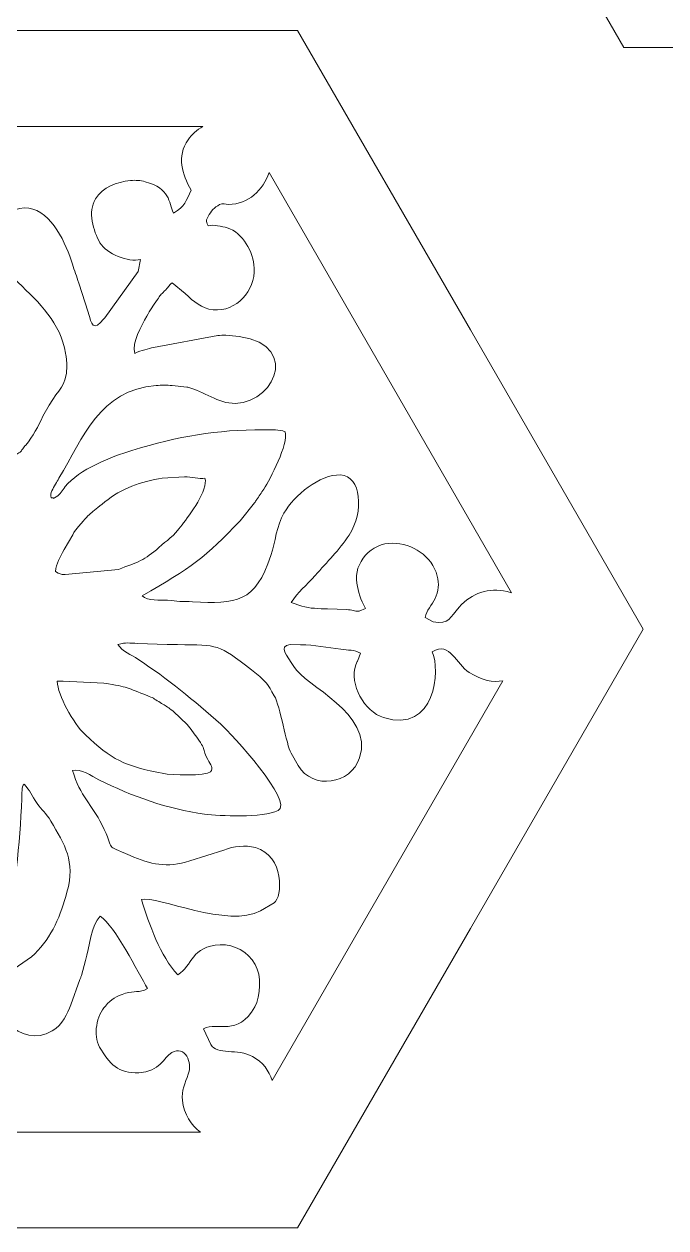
# Model space of a CAD drawing. Header units: centimetres. Extents: x -93 to 55, y -22 to 19.
# Drawn here: x -65.87 to -58.72, y -22.29 to -8.88 of the extents above; entities that cross this region are included whole.
import ezdxf

# ---------------------------------------------------------------- set-up
doc = ezdxf.new("R2010")
doc.units = ezdxf.units.CM
doc.header["$MEASUREMENT"] = 0
doc.layers.add('layer 1', color=7, linetype='Continuous')

msp = doc.modelspace()

# ---------------------------------------------------------------- linework, layer by layer
at = {"layer": 'layer 1', "color": 250, "lineweight": 9}
for points, knots in [([(-59.18796, 4.19118), (-59.18796, 4.19118), (-55.33896, 4.19118), (-55.33896, 4.19118), (-55.33896, 4.19118), (-55.33896, 4.19118), (-51.48996, 4.19119), (-51.48996, 4.19119), (-51.48996, 4.19119), (-51.48996, 4.19119), (-49.56546, 0.85786), (-49.56546, 0.85786), (-49.56546, 0.85786), (-49.56546, 0.85786), (-47.64096, -2.47547), (-47.64096, -2.47547), (-47.64096, -2.47547), (-47.64096, -2.47547), (-49.56547, -5.80881), (-49.56547, -5.80881), (-49.56547, -5.80881), (-49.56547, -5.80881), (-51.48996, -9.14213), (-51.48996, -9.14213), (-51.48996, -9.14213), (-51.48996, -9.14213), (-55.33896, -9.14213), (-55.33896, -9.14213), (-55.33896, -9.14213), (-55.33896, -9.14213), (-59.18796, -9.14214), (-59.18796, -9.14214), (-59.18796, -9.14214), (-59.18796, -9.14214), (-61.11247, -5.80881), (-61.11247, -5.80881), (-61.11247, -5.80881), (-61.11247, -5.80881), (-63.03696, -2.47547), (-63.03696, -2.47547), (-63.03696, -2.47547), (-63.03696, -2.47547), (-61.11246, 0.85786), (-61.11246, 0.85786), (-61.11246, 0.85786), (-61.11246, 0.85786), (-59.18796, 4.19118), (-59.18796, 4.19118)], [0, 0, 0, 0, 0.07692308, 0.07692308, 0.07692308, 0.07692308, 0.15384615, 0.15384615, 0.15384615, 0.15384615, 0.23076923, 0.23076923, 0.23076923, 0.23076923, 0.30769231, 0.30769231, 0.30769231, 0.30769231, 0.38461538, 0.38461538, 0.38461538, 0.38461538, 0.46153846, 0.46153846, 0.46153846, 0.46153846, 0.53846154, 0.53846154, 0.53846154, 0.53846154, 0.61538462, 0.61538462, 0.61538462, 0.61538462, 0.69230769, 0.69230769, 0.69230769, 0.69230769, 0.76923077, 0.76923077, 0.76923077, 0.76923077, 0.84615385, 0.84615385, 0.84615385, 0.84615385, 1, 1, 1, 1]), ([(-70.51962, -8.9531), (-70.51962, -8.9531), (-66.67062, -8.9531), (-66.67062, -8.9531), (-66.67062, -8.9531), (-66.67062, -8.9531), (-62.82162, -8.95309), (-62.82162, -8.95309), (-62.82162, -8.95309), (-62.82162, -8.95309), (-60.89711, -12.28642), (-60.89711, -12.28642), (-60.89711, -12.28642), (-60.89711, -12.28642), (-58.97262, -15.61975), (-58.97262, -15.61975), (-58.97262, -15.61975), (-58.97262, -15.61975), (-60.89712, -18.95309), (-60.89712, -18.95309), (-60.89712, -18.95309), (-60.89712, -18.95309), (-62.82162, -22.28641), (-62.82162, -22.28641), (-62.82162, -22.28641), (-62.82162, -22.28641), (-66.67062, -22.28641), (-66.67062, -22.28641), (-66.67062, -22.28641), (-66.67062, -22.28641), (-70.51962, -22.28642), (-70.51962, -22.28642), (-70.51962, -22.28642), (-70.51962, -22.28642), (-72.44412, -18.95309), (-72.44412, -18.95309), (-72.44412, -18.95309), (-72.44412, -18.95309), (-74.36862, -15.61975), (-74.36862, -15.61975), (-74.36862, -15.61975), (-74.36862, -15.61975), (-72.44411, -12.28642), (-72.44411, -12.28642), (-72.44411, -12.28642), (-72.44411, -12.28642), (-70.51962, -8.9531), (-70.51962, -8.9531)], [0, 0, 0, 0, 0.07692308, 0.07692308, 0.07692308, 0.07692308, 0.15384615, 0.15384615, 0.15384615, 0.15384615, 0.23076923, 0.23076923, 0.23076923, 0.23076923, 0.30769231, 0.30769231, 0.30769231, 0.30769231, 0.38461538, 0.38461538, 0.38461538, 0.38461538, 0.46153846, 0.46153846, 0.46153846, 0.46153846, 0.53846154, 0.53846154, 0.53846154, 0.53846154, 0.61538462, 0.61538462, 0.61538462, 0.61538462, 0.69230769, 0.69230769, 0.69230769, 0.69230769, 0.76923077, 0.76923077, 0.76923077, 0.76923077, 0.84615385, 0.84615385, 0.84615385, 0.84615385, 1, 1, 1, 1]), ([(-63.87684, -10.01975), (-63.87684, -10.01975), (-69.42043, -10.01977), (-69.42043, -10.01977), (-69.42043, -10.01977), (-69.38335, -10.0507), (-69.35328, -10.08929), (-69.33438, -10.13627), (-69.33438, -10.13627), (-69.27088, -10.29409), (-69.27576, -10.38954), (-69.31328, -10.55126), (-69.31328, -10.55126), (-69.3141, -10.55477), (-69.3155, -10.55975), (-69.31626, -10.56329), (-69.31626, -10.56329), (-69.31626, -10.56329), (-69.32962, -10.64939), (-69.32962, -10.64939), (-69.32962, -10.64939), (-69.33395, -10.69549), (-69.3424, -10.76659), (-69.31102, -10.82098), (-69.31102, -10.82098), (-69.17575, -11.05529), (-69.07703, -10.74653), (-68.93608, -10.66514), (-68.93608, -10.66514), (-68.78442, -10.57758), (-68.48976, -10.59794), (-68.3972, -10.75827), (-68.3972, -10.75827), (-68.33946, -10.85831), (-68.28119, -10.95369), (-68.27702, -11.07239), (-68.27702, -11.07239), (-68.27702, -11.07239), (-68.2939, -11.19602), (-68.2939, -11.19602), (-68.2939, -11.19602), (-68.29478, -11.19951), (-68.29599, -11.20455), (-68.29692, -11.20803), (-68.29692, -11.20803), (-68.30179, -11.22645), (-68.29792, -11.2163), (-68.30735, -11.24367), (-68.30735, -11.24367), (-68.35562, -11.38369), (-68.49208, -11.48414), (-68.63832, -11.51463), (-68.63832, -11.51463), (-68.7698, -11.54205), (-68.82082, -11.49831), (-68.74812, -11.66378), (-68.74812, -11.66378), (-68.67687, -11.82609), (-68.40695, -12.25951), (-68.29466, -12.33631), (-68.29466, -12.33631), (-68.22188, -12.26365), (-68.17168, -11.87026), (-68.14758, -11.73501), (-68.14758, -11.73501), (-68.10099, -11.47335), (-68.04575, -11.07503), (-67.77138, -10.95615), (-67.77138, -10.95615), (-67.47602, -10.82821), (-67.20882, -11.10146), (-67.24724, -11.39959), (-67.24724, -11.39959), (-67.25364, -11.44919), (-67.25378, -11.44219), (-67.27012, -11.48315), (-67.27012, -11.48315), (-67.27012, -11.48315), (-67.33606, -11.59363), (-67.33606, -11.59363), (-67.33606, -11.59363), (-67.46376, -11.75505), (-67.61516, -11.76682), (-67.79078, -12.04843), (-67.79078, -12.04843), (-67.79078, -12.04843), (-67.92287, -12.35905), (-67.92287, -12.35905), (-67.92287, -12.35905), (-67.98844, -12.60697), (-68.00063, -12.84917), (-67.86595, -13.07907), (-67.86595, -13.07907), (-67.78219, -13.22205), (-67.47088, -13.80893), (-67.40191, -13.88258), (-67.40191, -13.88258), (-67.34539, -13.82618), (-67.3866, -13.78061), (-67.38854, -13.70679), (-67.38854, -13.70679), (-67.38967, -13.6619), (-67.38874, -13.66186), (-67.39034, -13.61657), (-67.39034, -13.61657), (-67.39034, -13.61657), (-67.35276, -12.85779), (-67.35276, -12.85779), (-67.35276, -12.85779), (-67.33854, -12.73646), (-67.3153, -12.64507), (-67.28947, -12.52877), (-67.28947, -12.52877), (-67.28947, -12.52877), (-67.22006, -12.25262), (-67.22006, -12.25262), (-67.22006, -12.25262), (-67.21891, -12.24921), (-67.21723, -12.2443), (-67.21608, -12.24086), (-67.21608, -12.24086), (-67.10655, -11.91865), (-67.01863, -11.72253), (-66.82947, -11.43465), (-66.82947, -11.43465), (-66.78992, -11.37443), (-66.78331, -11.35101), (-66.70992, -11.30009), (-66.70992, -11.30009), (-66.45512, -11.57223), (-66.22924, -12.06331), (-66.12006, -12.43203), (-66.12006, -12.43203), (-66.12006, -12.43203), (-66.07867, -12.5841), (-66.07867, -12.5841), (-66.07867, -12.5841), (-66.06366, -12.63367), (-66.06703, -12.64634), (-66.0582, -12.69209), (-66.0582, -12.69209), (-66.0487, -12.74141), (-66.04487, -12.75395), (-66.03712, -12.80025), (-66.03712, -12.80025), (-65.99911, -13.02667), (-65.97283, -13.23391), (-65.9764, -13.45723), (-65.9764, -13.45723), (-65.97711, -13.50174), (-65.97784, -13.51571), (-65.97571, -13.55995), (-65.97571, -13.55995), (-65.97548, -13.56487), (-65.97247, -13.60377), (-65.97043, -13.61261), (-65.97043, -13.61261), (-65.96203, -13.64882), (-65.96875, -13.63223), (-65.94812, -13.66985), (-65.94812, -13.66985), (-65.87826, -13.62741), (-65.9125, -13.64478), (-65.88343, -13.6103), (-65.88343, -13.6103), (-65.88343, -13.6103), (-65.85822, -13.57862), (-65.85822, -13.57862), (-65.85822, -13.57862), (-65.85543, -13.57522), (-65.8521, -13.57157), (-65.8493, -13.56817), (-65.8493, -13.56817), (-65.76911, -13.47146), (-65.71044, -13.36194), (-65.65767, -13.24791), (-65.65767, -13.24791), (-65.65767, -13.24791), (-65.58714, -13.12585), (-65.58714, -13.12585), (-65.58714, -13.12585), (-65.48619, -12.93658), (-65.39416, -12.92631), (-65.39124, -12.69141), (-65.39124, -12.69141), (-65.39116, -12.68471), (-65.39612, -12.61955), (-65.39696, -12.61298), (-65.39696, -12.61298), (-65.39696, -12.61298), (-65.4047, -12.55966), (-65.4047, -12.55966), (-65.4047, -12.55966), (-65.40531, -12.55543), (-65.40586, -12.55055), (-65.40651, -12.54634), (-65.40651, -12.54634), (-65.46051, -12.20938), (-65.69855, -11.98115), (-65.93575, -11.75855), (-65.93575, -11.75855), (-66.10991, -11.59517), (-66.27266, -11.34063), (-66.14567, -11.10529), (-66.14567, -11.10529), (-66.08107, -10.98557), (-65.94827, -10.91251), (-65.8164, -10.93045), (-65.8164, -10.93045), (-65.55994, -10.96538), (-65.39608, -11.33466), (-65.33047, -11.55438), (-65.33047, -11.55438), (-65.3092, -11.62551), (-65.2811, -11.68865), (-65.25971, -11.76555), (-65.25971, -11.76555), (-65.25971, -11.76555), (-65.15274, -12.08895), (-65.15274, -12.08895), (-65.15274, -12.08895), (-65.13396, -12.15245), (-65.1161, -12.31423), (-65.01628, -12.20526), (-65.01628, -12.20526), (-65.00026, -12.18774), (-64.99822, -12.18189), (-64.96974, -12.15102), (-64.96974, -12.15102), (-64.96974, -12.15102), (-64.59582, -11.6359), (-64.59582, -11.6359), (-64.59582, -11.6359), (-64.59582, -11.6359), (-64.57255, -11.50118), (-64.57255, -11.50118), (-64.57255, -11.50118), (-64.70568, -11.53699), (-64.95043, -11.44181), (-65.02283, -11.31645), (-65.02283, -11.31645), (-65.09798, -11.18627), (-65.16067, -10.96894), (-65.07358, -10.82871), (-65.07358, -10.82871), (-64.99038, -10.69483), (-64.83886, -10.63998), (-64.68334, -10.62347), (-64.68334, -10.62347), (-64.62511, -10.61727), (-64.57206, -10.62237), (-64.52018, -10.63627), (-64.52018, -10.63627), (-64.23856, -10.71173), (-64.26063, -10.86391), (-64.20356, -10.98494), (-64.20356, -10.98494), (-64.07224, -10.90914), (-64.06719, -10.85214), (-64.00712, -10.73005), (-64.00712, -10.73005), (-64.11127, -10.54965), (-64.16858, -10.3573), (-64.04155, -10.16979), (-64.04155, -10.16979), (-64.00084, -10.10969), (-63.94326, -10.05907), (-63.87684, -10.01975)], [0, 0, 0, 0, 0.01470588, 0.01470588, 0.01470588, 0.01470588, 0.02941176, 0.02941176, 0.02941176, 0.02941176, 0.04411765, 0.04411765, 0.04411765, 0.04411765, 0.05882353, 0.05882353, 0.05882353, 0.05882353, 0.07352941, 0.07352941, 0.07352941, 0.07352941, 0.08823529, 0.08823529, 0.08823529, 0.08823529, 0.10294118, 0.10294118, 0.10294118, 0.10294118, 0.11764706, 0.11764706, 0.11764706, 0.11764706, 0.13235294, 0.13235294, 0.13235294, 0.13235294, 0.14705882, 0.14705882, 0.14705882, 0.14705882, 0.16176471, 0.16176471, 0.16176471, 0.16176471, 0.17647059, 0.17647059, 0.17647059, 0.17647059, 0.19117647, 0.19117647, 0.19117647, 0.19117647, 0.20588235, 0.20588235, 0.20588235, 0.20588235, 0.22058824, 0.22058824, 0.22058824, 0.22058824, 0.23529412, 0.23529412, 0.23529412, 0.23529412, 0.25, 0.25, 0.25, 0.25, 0.26470588, 0.26470588, 0.26470588, 0.26470588, 0.27941176, 0.27941176, 0.27941176, 0.27941176, 0.29411765, 0.29411765, 0.29411765, 0.29411765, 0.30882353, 0.30882353, 0.30882353, 0.30882353, 0.32352941, 0.32352941, 0.32352941, 0.32352941, 0.33823529, 0.33823529, 0.33823529, 0.33823529, 0.35294118, 0.35294118, 0.35294118, 0.35294118, 0.36764706, 0.36764706, 0.36764706, 0.36764706, 0.38235294, 0.38235294, 0.38235294, 0.38235294, 0.39705882, 0.39705882, 0.39705882, 0.39705882, 0.41176471, 0.41176471, 0.41176471, 0.41176471, 0.42647059, 0.42647059, 0.42647059, 0.42647059, 0.44117647, 0.44117647, 0.44117647, 0.44117647, 0.45588235, 0.45588235, 0.45588235, 0.45588235, 0.47058824, 0.47058824, 0.47058824, 0.47058824, 0.48529412, 0.48529412, 0.48529412, 0.48529412, 0.5, 0.5, 0.5, 0.5, 0.51470588, 0.51470588, 0.51470588, 0.51470588, 0.52941176, 0.52941176, 0.52941176, 0.52941176, 0.54411765, 0.54411765, 0.54411765, 0.54411765, 0.55882353, 0.55882353, 0.55882353, 0.55882353, 0.57352941, 0.57352941, 0.57352941, 0.57352941, 0.58823529, 0.58823529, 0.58823529, 0.58823529, 0.60294118, 0.60294118, 0.60294118, 0.60294118, 0.61764706, 0.61764706, 0.61764706, 0.61764706, 0.63235294, 0.63235294, 0.63235294, 0.63235294, 0.64705882, 0.64705882, 0.64705882, 0.64705882, 0.66176471, 0.66176471, 0.66176471, 0.66176471, 0.67647059, 0.67647059, 0.67647059, 0.67647059, 0.69117647, 0.69117647, 0.69117647, 0.69117647, 0.70588235, 0.70588235, 0.70588235, 0.70588235, 0.72058824, 0.72058824, 0.72058824, 0.72058824, 0.73529412, 0.73529412, 0.73529412, 0.73529412, 0.75, 0.75, 0.75, 0.75, 0.76470588, 0.76470588, 0.76470588, 0.76470588, 0.77941176, 0.77941176, 0.77941176, 0.77941176, 0.79411765, 0.79411765, 0.79411765, 0.79411765, 0.80882353, 0.80882353, 0.80882353, 0.80882353, 0.82352941, 0.82352941, 0.82352941, 0.82352941, 0.83823529, 0.83823529, 0.83823529, 0.83823529, 0.85294118, 0.85294118, 0.85294118, 0.85294118, 0.86764706, 0.86764706, 0.86764706, 0.86764706, 0.88235294, 0.88235294, 0.88235294, 0.88235294, 0.89705882, 0.89705882, 0.89705882, 0.89705882, 0.91176471, 0.91176471, 0.91176471, 0.91176471, 0.92647059, 0.92647059, 0.92647059, 0.92647059, 0.94117647, 0.94117647, 0.94117647, 0.94117647, 0.95588235, 0.95588235, 0.95588235, 0.95588235, 0.97058824, 0.97058824, 0.97058824, 0.97058824, 1, 1, 1, 1]), ([(-60.43772, -15.21543), (-60.43772, -15.21543), (-63.14007, -10.53483), (-63.14007, -10.53483), (-63.14007, -10.53483), (-63.20204, -10.72685), (-63.37332, -10.88879), (-63.58851, -10.88943), (-63.58851, -10.88943), (-63.63028, -10.88957), (-63.65203, -10.86866), (-63.69156, -10.89149), (-63.69156, -10.89149), (-63.7476, -10.92382), (-63.78774, -10.96253), (-63.81812, -11.02415), (-63.81812, -11.02415), (-63.84152, -11.07165), (-63.84698, -11.06642), (-63.8186, -11.12654), (-63.8186, -11.12654), (-63.7631, -11.11162), (-63.66086, -11.13369), (-63.60711, -11.15019), (-63.60711, -11.15019), (-63.4308, -11.20439), (-63.31291, -11.41817), (-63.305, -11.59734), (-63.305, -11.59734), (-63.29395, -11.84854), (-63.50083, -12.08783), (-63.76166, -12.06177), (-63.76166, -12.06177), (-63.89226, -12.0487), (-63.97783, -11.97331), (-64.07226, -11.88183), (-64.07226, -11.88183), (-64.07226, -11.88183), (-64.21964, -11.76234), (-64.21964, -11.76234), (-64.21964, -11.76234), (-64.25894, -11.79911), (-64.25971, -11.80834), (-64.30635, -11.85441), (-64.30635, -11.85441), (-64.3475, -11.89507), (-64.34872, -11.90057), (-64.3832, -11.94915), (-64.3832, -11.94915), (-64.43664, -12.02445), (-64.46008, -12.05781), (-64.50167, -12.13526), (-64.50167, -12.13526), (-64.56036, -12.24449), (-64.67252, -12.42497), (-64.6352, -12.54801), (-64.6352, -12.54801), (-64.56154, -12.51327), (-64.48352, -12.49625), (-64.42504, -12.48109), (-64.42504, -12.48109), (-64.42504, -12.48109), (-63.71038, -12.34858), (-63.71038, -12.34858), (-63.71038, -12.34858), (-63.68926, -12.34598), (-63.63856, -12.34623), (-63.62016, -12.34671), (-63.62016, -12.34671), (-62.76227, -12.36838), (-63.04292, -13.09463), (-63.51575, -13.10477), (-63.51575, -13.10477), (-63.70671, -13.10887), (-63.86662, -12.96978), (-64.0445, -12.92597), (-64.0445, -12.92597), (-64.04799, -12.92511), (-64.05303, -12.92383), (-64.05655, -12.92314), (-64.05655, -12.92314), (-64.05655, -12.92314), (-64.21832, -12.90521), (-64.21832, -12.90521), (-64.21832, -12.90521), (-64.27836, -12.90069), (-64.33544, -12.9007), (-64.3978, -12.90547), (-64.3978, -12.90547), (-65.0248, -12.95322), (-65.21075, -13.48729), (-65.47947, -13.93639), (-65.47947, -13.93639), (-65.49607, -13.96415), (-65.50355, -13.97767), (-65.51716, -14.00317), (-65.51716, -14.00317), (-65.54619, -14.05742), (-65.58168, -14.09834), (-65.566, -14.15669), (-65.566, -14.15669), (-65.51458, -14.15342), (-65.56974, -14.17902), (-65.51175, -14.14557), (-65.51175, -14.14557), (-65.45852, -14.11482), (-65.44547, -14.07675), (-65.41007, -14.03186), (-65.41007, -14.03186), (-65.25875, -13.83998), (-64.89127, -13.69625), (-64.66864, -13.62927), (-64.66864, -13.62927), (-64.137, -13.46935), (-63.7339, -13.39866), (-63.19718, -13.39841), (-63.19718, -13.39841), (-63.19135, -13.39841), (-63.17224, -13.39843), (-63.15878, -13.39851), (-63.15878, -13.39851), (-63.15878, -13.39851), (-63.06948, -13.40009), (-63.06948, -13.40009), (-63.06948, -13.40009), (-63.0303, -13.40234), (-62.99244, -13.40535), (-62.95946, -13.41989), (-62.95946, -13.41989), (-62.92188, -13.55962), (-63.12506, -13.94422), (-63.19915, -14.06045), (-63.19915, -14.06045), (-63.2278, -14.10541), (-63.24879, -14.13263), (-63.27996, -14.17974), (-63.27996, -14.17974), (-63.2865, -14.18962), (-63.29327, -14.20063), (-63.30175, -14.21234), (-63.30175, -14.21234), (-63.30175, -14.21234), (-63.4615, -14.41303), (-63.4615, -14.41303), (-63.4615, -14.41303), (-63.83958, -14.8117), (-64.01851, -14.94089), (-64.55151, -15.24863), (-64.55151, -15.24863), (-64.49119, -15.30905), (-64.35139, -15.29071), (-64.26943, -15.29587), (-64.26943, -15.29587), (-64.21339, -15.29937), (-64.1805, -15.30542), (-64.13224, -15.3099), (-64.13224, -15.3099), (-64.08242, -15.31447), (-64.04475, -15.31034), (-63.99223, -15.31353), (-63.99223, -15.31353), (-63.50734, -15.34265), (-63.29024, -15.32213), (-63.11903, -14.79953), (-63.11903, -14.79953), (-63.06894, -14.64662), (-63.05734, -14.46557), (-62.97403, -14.32579), (-62.97403, -14.32579), (-62.85732, -14.12995), (-62.57672, -13.89295), (-62.34528, -13.90153), (-62.34528, -13.90153), (-62.11255, -13.91011), (-62.07718, -14.31301), (-62.24859, -14.57143), (-62.24859, -14.57143), (-62.36303, -14.74401), (-62.48824, -14.86587), (-62.62638, -15.02123), (-62.62638, -15.02123), (-62.72628, -15.13362), (-62.81851, -15.20389), (-62.89238, -15.32158), (-62.89238, -15.32158), (-62.89238, -15.32158), (-62.77551, -15.36378), (-62.77551, -15.36378), (-62.77551, -15.36378), (-62.68248, -15.38839), (-62.58262, -15.39118), (-62.48851, -15.39255), (-62.48851, -15.39255), (-62.48851, -15.39255), (-62.27263, -15.39989), (-62.27263, -15.39989), (-62.27263, -15.39989), (-62.21732, -15.4039), (-62.18716, -15.42421), (-62.13658, -15.41815), (-62.13658, -15.41815), (-62.13658, -15.41815), (-62.06484, -15.38957), (-62.06484, -15.38957), (-62.06484, -15.38957), (-62.12296, -15.28887), (-62.14668, -15.20157), (-62.16246, -15.10709), (-62.16246, -15.10709), (-62.20072, -14.87758), (-61.99567, -14.65651), (-61.76731, -14.66177), (-61.76731, -14.66177), (-61.53666, -14.66709), (-61.33163, -14.79743), (-61.26556, -15.02698), (-61.26556, -15.02698), (-61.24171, -15.10982), (-61.25587, -15.20065), (-61.2886, -15.27717), (-61.2886, -15.27717), (-61.32156, -15.35423), (-61.39083, -15.40679), (-61.39999, -15.49079), (-61.39999, -15.49079), (-61.39999, -15.49079), (-61.31022, -15.53843), (-61.31022, -15.53843), (-61.31022, -15.53843), (-61.13264, -15.57101), (-61.12164, -15.48375), (-61.02319, -15.3739), (-61.02319, -15.3739), (-60.87804, -15.21199), (-60.69531, -15.15829), (-60.4889, -15.19915), (-60.4889, -15.19915), (-60.4889, -15.19915), (-60.43772, -15.21543), (-60.43772, -15.21543)], [0, 0, 0, 0, 0.01639344, 0.01639344, 0.01639344, 0.01639344, 0.03278689, 0.03278689, 0.03278689, 0.03278689, 0.04918033, 0.04918033, 0.04918033, 0.04918033, 0.06557377, 0.06557377, 0.06557377, 0.06557377, 0.08196721, 0.08196721, 0.08196721, 0.08196721, 0.09836066, 0.09836066, 0.09836066, 0.09836066, 0.1147541, 0.1147541, 0.1147541, 0.1147541, 0.13114754, 0.13114754, 0.13114754, 0.13114754, 0.14754098, 0.14754098, 0.14754098, 0.14754098, 0.16393443, 0.16393443, 0.16393443, 0.16393443, 0.18032787, 0.18032787, 0.18032787, 0.18032787, 0.19672131, 0.19672131, 0.19672131, 0.19672131, 0.21311475, 0.21311475, 0.21311475, 0.21311475, 0.2295082, 0.2295082, 0.2295082, 0.2295082, 0.24590164, 0.24590164, 0.24590164, 0.24590164, 0.26229508, 0.26229508, 0.26229508, 0.26229508, 0.27868852, 0.27868852, 0.27868852, 0.27868852, 0.29508197, 0.29508197, 0.29508197, 0.29508197, 0.31147541, 0.31147541, 0.31147541, 0.31147541, 0.32786885, 0.32786885, 0.32786885, 0.32786885, 0.3442623, 0.3442623, 0.3442623, 0.3442623, 0.36065574, 0.36065574, 0.36065574, 0.36065574, 0.37704918, 0.37704918, 0.37704918, 0.37704918, 0.39344262, 0.39344262, 0.39344262, 0.39344262, 0.40983607, 0.40983607, 0.40983607, 0.40983607, 0.42622951, 0.42622951, 0.42622951, 0.42622951, 0.44262295, 0.44262295, 0.44262295, 0.44262295, 0.45901639, 0.45901639, 0.45901639, 0.45901639, 0.47540984, 0.47540984, 0.47540984, 0.47540984, 0.49180328, 0.49180328, 0.49180328, 0.49180328, 0.50819672, 0.50819672, 0.50819672, 0.50819672, 0.52459016, 0.52459016, 0.52459016, 0.52459016, 0.54098361, 0.54098361, 0.54098361, 0.54098361, 0.55737705, 0.55737705, 0.55737705, 0.55737705, 0.57377049, 0.57377049, 0.57377049, 0.57377049, 0.59016393, 0.59016393, 0.59016393, 0.59016393, 0.60655738, 0.60655738, 0.60655738, 0.60655738, 0.62295082, 0.62295082, 0.62295082, 0.62295082, 0.63934426, 0.63934426, 0.63934426, 0.63934426, 0.6557377, 0.6557377, 0.6557377, 0.6557377, 0.67213115, 0.67213115, 0.67213115, 0.67213115, 0.68852459, 0.68852459, 0.68852459, 0.68852459, 0.70491803, 0.70491803, 0.70491803, 0.70491803, 0.72131148, 0.72131148, 0.72131148, 0.72131148, 0.73770492, 0.73770492, 0.73770492, 0.73770492, 0.75409836, 0.75409836, 0.75409836, 0.75409836, 0.7704918, 0.7704918, 0.7704918, 0.7704918, 0.78688525, 0.78688525, 0.78688525, 0.78688525, 0.80327869, 0.80327869, 0.80327869, 0.80327869, 0.81967213, 0.81967213, 0.81967213, 0.81967213, 0.83606557, 0.83606557, 0.83606557, 0.83606557, 0.85245902, 0.85245902, 0.85245902, 0.85245902, 0.86885246, 0.86885246, 0.86885246, 0.86885246, 0.8852459, 0.8852459, 0.8852459, 0.8852459, 0.90163934, 0.90163934, 0.90163934, 0.90163934, 0.91803279, 0.91803279, 0.91803279, 0.91803279, 0.93442623, 0.93442623, 0.93442623, 0.93442623, 0.95081967, 0.95081967, 0.95081967, 0.95081967, 0.96721311, 0.96721311, 0.96721311, 0.96721311, 1, 1, 1, 1]), ([(-65.51675, -14.97718), (-65.51082, -14.88809), (-65.46622, -14.81802), (-65.42347, -14.73307), (-65.42347, -14.73307), (-65.42347, -14.73307), (-65.32708, -14.56667), (-65.32708, -14.56667), (-65.32708, -14.56667), (-65.31042, -14.5397), (-65.31838, -14.54662), (-65.29051, -14.51239), (-65.29051, -14.51239), (-65.11778, -14.30033), (-65.14118, -14.34486), (-64.968, -14.20157), (-64.968, -14.20157), (-64.78612, -14.05113), (-64.56555, -13.97503), (-64.32862, -13.9385), (-64.32862, -13.9385), (-64.32862, -13.9385), (-64.08087, -13.92259), (-64.08087, -13.92259), (-64.08087, -13.92259), (-64.00799, -13.92193), (-63.91747, -13.95337), (-63.85387, -13.93627), (-63.85387, -13.93627), (-63.81308, -14.0707), (-64.02486, -14.34443), (-64.10783, -14.45769), (-64.10783, -14.45769), (-64.20415, -14.58914), (-64.27996, -14.63111), (-64.36619, -14.70882), (-64.36619, -14.70882), (-64.52307, -14.8501), (-64.60726, -14.87723), (-64.81822, -14.95271), (-64.81822, -14.95271), (-64.81822, -14.95271), (-65.41066, -15.01167), (-65.41066, -15.01167), (-65.41066, -15.01167), (-65.4673, -15.00801), (-65.47168, -15.00545), (-65.51675, -14.97718)], [0, 0, 0, 0, 0.07692308, 0.07692308, 0.07692308, 0.07692308, 0.15384615, 0.15384615, 0.15384615, 0.15384615, 0.23076923, 0.23076923, 0.23076923, 0.23076923, 0.30769231, 0.30769231, 0.30769231, 0.30769231, 0.38461538, 0.38461538, 0.38461538, 0.38461538, 0.46153846, 0.46153846, 0.46153846, 0.46153846, 0.53846154, 0.53846154, 0.53846154, 0.53846154, 0.61538462, 0.61538462, 0.61538462, 0.61538462, 0.69230769, 0.69230769, 0.69230769, 0.69230769, 0.76923077, 0.76923077, 0.76923077, 0.76923077, 0.84615385, 0.84615385, 0.84615385, 0.84615385, 1, 1, 1, 1]), ([(-63.10596, -20.64558), (-63.10596, -20.64558), (-60.53512, -16.19277), (-60.53512, -16.19277), (-60.53512, -16.19277), (-60.64806, -16.21658), (-60.76108, -16.19266), (-60.91006, -16.10139), (-60.91006, -16.10139), (-61.05826, -16.01061), (-61.11599, -15.7513), (-61.32231, -15.87041), (-61.32231, -15.87041), (-61.22792, -16.07057), (-61.28254, -16.78233), (-61.86476, -16.60365), (-61.86476, -16.60365), (-62.07246, -16.53994), (-62.25327, -16.23046), (-62.17136, -16.01453), (-62.17136, -16.01453), (-62.17136, -16.01453), (-62.15728, -15.97986), (-62.15728, -15.97986), (-62.15728, -15.97986), (-62.15587, -15.9765), (-62.15379, -15.97175), (-62.15235, -15.96837), (-62.15235, -15.96837), (-62.15235, -15.96837), (-62.12124, -15.88702), (-62.12124, -15.88702), (-62.12124, -15.88702), (-62.18659, -15.84598), (-62.26008, -15.85447), (-62.34014, -15.84317), (-62.34014, -15.84317), (-62.49103, -15.82189), (-62.63556, -15.7935), (-62.78803, -15.79306), (-62.78803, -15.79306), (-62.78803, -15.79306), (-62.90559, -15.79065), (-62.90559, -15.79065), (-62.90559, -15.79065), (-63.04324, -15.80398), (-62.93204, -15.91805), (-62.86532, -16.03361), (-62.86532, -16.03361), (-62.7371, -16.25571), (-61.97167, -16.55487), (-62.13094, -17.05051), (-62.13094, -17.05051), (-62.22631, -17.3473), (-62.65419, -17.41455), (-62.8148, -17.13637), (-62.8148, -17.13637), (-62.8148, -17.13637), (-62.89358, -16.99994), (-62.89358, -16.99994), (-62.89358, -16.99994), (-62.94635, -16.90851), (-63.01539, -16.47385), (-63.08099, -16.36025), (-63.08099, -16.36025), (-63.16039, -16.22273), (-63.14946, -16.23634), (-63.24191, -16.14783), (-63.24191, -16.14783), (-63.24191, -16.14783), (-63.33644, -16.07021), (-63.33644, -16.07021), (-63.33644, -16.07021), (-63.71027, -15.78001), (-63.7022, -15.79845), (-64.15854, -15.79067), (-64.15854, -15.79067), (-64.19908, -15.78997), (-64.22931, -15.79221), (-64.27384, -15.79057), (-64.27384, -15.79057), (-64.27384, -15.79057), (-64.60359, -15.77766), (-64.60359, -15.77766), (-64.60359, -15.77766), (-64.69652, -15.77649), (-64.72806, -15.7611), (-64.82483, -15.79047), (-64.82483, -15.79047), (-64.77176, -15.86698), (-64.67626, -15.90317), (-64.59951, -15.95381), (-64.59951, -15.95381), (-64.26947, -16.17171), (-63.9744, -16.41254), (-63.67831, -16.67647), (-63.67831, -16.67647), (-63.56103, -16.78098), (-62.8542, -17.54885), (-63.03952, -17.63881), (-63.03952, -17.63881), (-63.21367, -17.72337), (-63.6914, -17.69949), (-63.85686, -17.67759), (-63.85686, -17.67759), (-64.2706, -17.62285), (-64.66418, -17.47993), (-65.03599, -17.29582), (-65.03599, -17.29582), (-65.11732, -17.25551), (-65.23659, -17.16834), (-65.32884, -17.19315), (-65.32884, -17.19315), (-65.24238, -17.47801), (-65.11144, -17.57769), (-65.00243, -17.79303), (-65.00243, -17.79303), (-64.83862, -18.11661), (-64.99826, -17.99967), (-64.68512, -18.13851), (-64.68512, -18.13851), (-64.4636, -18.23671), (-64.27504, -18.28318), (-64.02254, -18.20037), (-64.02254, -18.20037), (-64.02254, -18.20037), (-63.64392, -18.07855), (-63.64392, -18.07855), (-63.64392, -18.07855), (-63.52971, -18.03429), (-63.40524, -18.02159), (-63.29082, -18.05199), (-63.29082, -18.05199), (-62.96907, -18.13739), (-62.98671, -18.61009), (-63.08375, -18.6661), (-63.08375, -18.6661), (-63.08375, -18.6661), (-63.23535, -18.75363), (-63.23535, -18.75363), (-63.23535, -18.75363), (-63.5853, -18.95569), (-64.3919, -18.58397), (-64.56034, -18.62926), (-64.56034, -18.62926), (-64.47639, -18.90578), (-64.35142, -19.26018), (-64.1571, -19.46774), (-64.1571, -19.46774), (-63.98751, -19.36471), (-64.01035, -19.14875), (-63.68334, -19.13431), (-63.68334, -19.13431), (-63.52459, -19.12734), (-63.37592, -19.21034), (-63.29347, -19.35315), (-63.29347, -19.35315), (-63.22303, -19.47517), (-63.2315, -19.70511), (-63.2989, -19.82583), (-63.2989, -19.82583), (-63.48904, -20.16643), (-63.70611, -19.98025), (-63.86999, -20.07006), (-63.86999, -20.07006), (-63.86999, -20.07006), (-63.78887, -20.24558), (-63.78887, -20.24558), (-63.78887, -20.24558), (-63.72054, -20.36393), (-63.48803, -20.28586), (-63.32431, -20.37698), (-63.32431, -20.37698), (-63.20994, -20.44066), (-63.13855, -20.53305), (-63.10596, -20.64558)], [0, 0, 0, 0, 0.02222222, 0.02222222, 0.02222222, 0.02222222, 0.04444444, 0.04444444, 0.04444444, 0.04444444, 0.06666667, 0.06666667, 0.06666667, 0.06666667, 0.08888889, 0.08888889, 0.08888889, 0.08888889, 0.11111111, 0.11111111, 0.11111111, 0.11111111, 0.13333333, 0.13333333, 0.13333333, 0.13333333, 0.15555556, 0.15555556, 0.15555556, 0.15555556, 0.17777778, 0.17777778, 0.17777778, 0.17777778, 0.2, 0.2, 0.2, 0.2, 0.22222222, 0.22222222, 0.22222222, 0.22222222, 0.24444444, 0.24444444, 0.24444444, 0.24444444, 0.26666667, 0.26666667, 0.26666667, 0.26666667, 0.28888889, 0.28888889, 0.28888889, 0.28888889, 0.31111111, 0.31111111, 0.31111111, 0.31111111, 0.33333333, 0.33333333, 0.33333333, 0.33333333, 0.35555556, 0.35555556, 0.35555556, 0.35555556, 0.37777778, 0.37777778, 0.37777778, 0.37777778, 0.4, 0.4, 0.4, 0.4, 0.42222222, 0.42222222, 0.42222222, 0.42222222, 0.44444444, 0.44444444, 0.44444444, 0.44444444, 0.46666667, 0.46666667, 0.46666667, 0.46666667, 0.48888889, 0.48888889, 0.48888889, 0.48888889, 0.51111111, 0.51111111, 0.51111111, 0.51111111, 0.53333333, 0.53333333, 0.53333333, 0.53333333, 0.55555556, 0.55555556, 0.55555556, 0.55555556, 0.57777778, 0.57777778, 0.57777778, 0.57777778, 0.6, 0.6, 0.6, 0.6, 0.62222222, 0.62222222, 0.62222222, 0.62222222, 0.64444444, 0.64444444, 0.64444444, 0.64444444, 0.66666667, 0.66666667, 0.66666667, 0.66666667, 0.68888889, 0.68888889, 0.68888889, 0.68888889, 0.71111111, 0.71111111, 0.71111111, 0.71111111, 0.73333333, 0.73333333, 0.73333333, 0.73333333, 0.75555556, 0.75555556, 0.75555556, 0.75555556, 0.77777778, 0.77777778, 0.77777778, 0.77777778, 0.8, 0.8, 0.8, 0.8, 0.82222222, 0.82222222, 0.82222222, 0.82222222, 0.84444444, 0.84444444, 0.84444444, 0.84444444, 0.86666667, 0.86666667, 0.86666667, 0.86666667, 0.88888889, 0.88888889, 0.88888889, 0.88888889, 0.91111111, 0.91111111, 0.91111111, 0.91111111, 0.93333333, 0.93333333, 0.93333333, 0.93333333, 0.95555556, 0.95555556, 0.95555556, 0.95555556, 1, 1, 1, 1]), ([(-64.49064, -16.36059), (-64.44199, -16.37898), (-64.41474, -16.39629), (-64.36722, -16.4259), (-64.36722, -16.4259), (-64.32044, -16.45505), (-64.29642, -16.46899), (-64.25776, -16.49566), (-64.25776, -16.49566), (-64.25272, -16.49914), (-64.20568, -16.53394), (-64.20427, -16.53518), (-64.20427, -16.53518), (-64.20427, -16.53518), (-64.05096, -16.68042), (-64.05096, -16.68042), (-64.05096, -16.68042), (-63.79856, -17.00691), (-63.91019, -16.89993), (-63.82104, -17.07178), (-63.82104, -17.07178), (-63.79192, -17.12789), (-63.75674, -17.16405), (-63.79258, -17.20743), (-63.79258, -17.20743), (-63.83702, -17.26119), (-64.24464, -17.23957), (-64.31282, -17.22721), (-64.31282, -17.22721), (-64.74738, -17.14838), (-64.90211, -17.06418), (-65.18418, -16.79679), (-65.18418, -16.79679), (-65.32644, -16.66197), (-65.49247, -16.35674), (-65.49828, -16.1995), (-65.49828, -16.1995), (-65.49828, -16.1995), (-65.4464, -16.19722), (-65.4464, -16.19722), (-65.4464, -16.19722), (-65.44248, -16.19702), (-65.43738, -16.19685), (-65.43346, -16.19667), (-65.43346, -16.19667), (-65.43346, -16.19667), (-64.97831, -16.21967), (-64.97831, -16.21967), (-64.97831, -16.21967), (-64.69924, -16.26522), (-64.73163, -16.26939), (-64.49064, -16.36059)], [0, 0, 0, 0, 0.07142857, 0.07142857, 0.07142857, 0.07142857, 0.14285714, 0.14285714, 0.14285714, 0.14285714, 0.21428571, 0.21428571, 0.21428571, 0.21428571, 0.28571429, 0.28571429, 0.28571429, 0.28571429, 0.35714286, 0.35714286, 0.35714286, 0.35714286, 0.42857143, 0.42857143, 0.42857143, 0.42857143, 0.5, 0.5, 0.5, 0.5, 0.57142857, 0.57142857, 0.57142857, 0.57142857, 0.64285714, 0.64285714, 0.64285714, 0.64285714, 0.71428571, 0.71428571, 0.71428571, 0.71428571, 0.78571429, 0.78571429, 0.78571429, 0.78571429, 0.85714286, 0.85714286, 0.85714286, 0.85714286, 1, 1, 1, 1]), ([(-69.42558, -21.21975), (-69.42558, -21.21975), (-63.90324, -21.21974), (-63.90324, -21.21974), (-63.90324, -21.21974), (-64.00867, -21.14273), (-64.08531, -21.02243), (-64.10476, -20.86571), (-64.10476, -20.86571), (-64.11787, -20.75998), (-64.07506, -20.66902), (-64.0395, -20.57565), (-64.0395, -20.57565), (-63.99052, -20.4471), (-64.07455, -20.24881), (-64.22272, -20.33435), (-64.22272, -20.33435), (-64.31215, -20.38598), (-64.35452, -20.54695), (-64.5901, -20.55763), (-64.5901, -20.55763), (-64.82007, -20.56806), (-64.91974, -20.45743), (-65.02635, -20.27279), (-65.02635, -20.27279), (-65.10363, -20.13891), (-65.05836, -19.91865), (-64.96304, -19.81545), (-64.96304, -19.81545), (-64.89258, -19.73914), (-64.8513, -19.70705), (-64.73748, -19.6723), (-64.73748, -19.6723), (-64.64127, -19.64293), (-64.58943, -19.67409), (-64.49296, -19.62122), (-64.49296, -19.62122), (-64.59946, -19.43679), (-64.85706, -18.92499), (-65.01984, -18.81369), (-65.01984, -18.81369), (-65.12078, -18.91449), (-65.14427, -19.16582), (-65.184, -19.3079), (-65.184, -19.3079), (-65.184, -19.3079), (-65.23018, -19.47493), (-65.23018, -19.47493), (-65.23018, -19.47493), (-65.2396, -19.50722), (-65.2355, -19.49169), (-65.24658, -19.52181), (-65.24658, -19.52181), (-65.24658, -19.52181), (-65.34628, -19.80263), (-65.34628, -19.80263), (-65.34628, -19.80263), (-65.39248, -19.89901), (-65.43515, -20.02369), (-65.55478, -20.09277), (-65.55478, -20.09277), (-65.913, -20.29958), (-66.28556, -19.87431), (-66.09431, -19.52533), (-66.09431, -19.52533), (-66.03123, -19.41018), (-65.83927, -19.32034), (-65.74882, -19.23346), (-65.74882, -19.23346), (-65.55779, -19.05005), (-65.45768, -18.79709), (-65.39031, -18.54783), (-65.39031, -18.54783), (-65.29464, -18.19395), (-65.41526, -18.02374), (-65.56952, -17.75659), (-65.56952, -17.75659), (-65.62523, -17.66009), (-65.67019, -17.63709), (-65.72212, -17.56089), (-65.72212, -17.56089), (-65.78667, -17.46613), (-65.7972, -17.41971), (-65.86882, -17.34322), (-65.86882, -17.34322), (-65.89827, -17.37817), (-65.89126, -17.44481), (-65.89387, -17.5031), (-65.89387, -17.5031), (-65.91678, -18.0207), (-65.95538, -18.53477), (-66.12412, -19.03038), (-66.12412, -19.03038), (-66.20142, -19.25737), (-66.37896, -19.69869), (-66.55906, -19.82365), (-66.55906, -19.82365), (-66.55906, -19.82365), (-66.71234, -19.6305), (-66.71234, -19.6305), (-66.71234, -19.6305), (-66.88384, -19.37879), (-67.02368, -19.10926), (-67.12716, -18.82567), (-67.12716, -18.82567), (-67.21218, -18.59273), (-67.2691, -18.30425), (-67.29595, -18.06285), (-67.29595, -18.06285), (-67.29595, -18.06285), (-67.33684, -17.64182), (-67.33684, -17.64182), (-67.33684, -17.64182), (-67.34227, -17.58007), (-67.30431, -17.44019), (-67.40096, -17.48334), (-67.40096, -17.48334), (-67.4586, -17.50905), (-67.52264, -17.60515), (-67.55062, -17.64863), (-67.55062, -17.64863), (-67.62476, -17.76378), (-67.68571, -17.8779), (-67.76291, -18.00181), (-67.76291, -18.00181), (-67.83906, -18.12398), (-67.8997, -18.23334), (-67.91564, -18.37094), (-67.91564, -18.37094), (-67.94246, -18.60271), (-67.7646, -18.97305), (-67.60106, -19.12129), (-67.60106, -19.12129), (-67.43286, -19.27374), (-67.23624, -19.38595), (-67.12248, -19.58301), (-67.12248, -19.58301), (-67.03511, -19.73434), (-67.12654, -20.02999), (-67.27862, -20.11781), (-67.27862, -20.11781), (-67.44072, -20.21139), (-67.6088, -20.16118), (-67.73243, -20.04198), (-67.73243, -20.04198), (-67.85875, -19.92015), (-67.9273, -19.70554), (-67.98618, -19.54377), (-67.98618, -19.54377), (-67.98618, -19.54377), (-68.14671, -18.98819), (-68.14671, -18.98819), (-68.14671, -18.98819), (-68.16295, -18.93863), (-68.14582, -18.93085), (-68.1765, -18.87769), (-68.1765, -18.87769), (-68.23796, -18.77125), (-68.41995, -19.00775), (-68.44947, -19.04802), (-68.44947, -19.04802), (-68.44947, -19.04802), (-68.69475, -19.44363), (-68.69475, -19.44363), (-68.69475, -19.44363), (-68.75651, -19.56349), (-68.79472, -19.5525), (-68.74194, -19.64883), (-68.74194, -19.64883), (-68.54143, -19.59491), (-68.3452, -19.81553), (-68.30003, -19.98501), (-68.30003, -19.98501), (-68.28123, -20.05559), (-68.29275, -20.00535), (-68.28846, -20.06506), (-68.28846, -20.06506), (-68.28492, -20.11473), (-68.2842, -20.09499), (-68.2864, -20.1425), (-68.2864, -20.1425), (-68.29652, -20.36041), (-68.48823, -20.55301), (-68.71652, -20.55827), (-68.71652, -20.55827), (-68.82826, -20.56085), (-68.91655, -20.52725), (-68.99818, -20.46159), (-68.99818, -20.46159), (-69.06943, -20.40425), (-69.12064, -20.34375), (-69.19718, -20.29571), (-69.19718, -20.29571), (-69.29543, -20.38767), (-69.27442, -20.52061), (-69.25975, -20.63775), (-69.25975, -20.63775), (-69.25924, -20.64187), (-69.25874, -20.64683), (-69.25826, -20.65095), (-69.25826, -20.65095), (-69.25779, -20.65507), (-69.25738, -20.66003), (-69.25692, -20.66411), (-69.25692, -20.66411), (-69.25147, -20.71499), (-69.24975, -20.73442), (-69.24448, -20.78281), (-69.24448, -20.78281), (-69.23598, -20.86141), (-69.23982, -20.8435), (-69.24582, -20.91058), (-69.24582, -20.91058), (-69.25356, -20.99733), (-69.26696, -21.06502), (-69.32444, -21.13298), (-69.32444, -21.13298), (-69.35176, -21.16529), (-69.38654, -21.1945), (-69.42558, -21.21975)], [0, 0, 0, 0, 0.01785714, 0.01785714, 0.01785714, 0.01785714, 0.03571429, 0.03571429, 0.03571429, 0.03571429, 0.05357143, 0.05357143, 0.05357143, 0.05357143, 0.07142857, 0.07142857, 0.07142857, 0.07142857, 0.08928571, 0.08928571, 0.08928571, 0.08928571, 0.10714286, 0.10714286, 0.10714286, 0.10714286, 0.125, 0.125, 0.125, 0.125, 0.14285714, 0.14285714, 0.14285714, 0.14285714, 0.16071429, 0.16071429, 0.16071429, 0.16071429, 0.17857143, 0.17857143, 0.17857143, 0.17857143, 0.19642857, 0.19642857, 0.19642857, 0.19642857, 0.21428571, 0.21428571, 0.21428571, 0.21428571, 0.23214286, 0.23214286, 0.23214286, 0.23214286, 0.25, 0.25, 0.25, 0.25, 0.26785714, 0.26785714, 0.26785714, 0.26785714, 0.28571429, 0.28571429, 0.28571429, 0.28571429, 0.30357143, 0.30357143, 0.30357143, 0.30357143, 0.32142857, 0.32142857, 0.32142857, 0.32142857, 0.33928571, 0.33928571, 0.33928571, 0.33928571, 0.35714286, 0.35714286, 0.35714286, 0.35714286, 0.375, 0.375, 0.375, 0.375, 0.39285714, 0.39285714, 0.39285714, 0.39285714, 0.41071429, 0.41071429, 0.41071429, 0.41071429, 0.42857143, 0.42857143, 0.42857143, 0.42857143, 0.44642857, 0.44642857, 0.44642857, 0.44642857, 0.46428571, 0.46428571, 0.46428571, 0.46428571, 0.48214286, 0.48214286, 0.48214286, 0.48214286, 0.5, 0.5, 0.5, 0.5, 0.51785714, 0.51785714, 0.51785714, 0.51785714, 0.53571429, 0.53571429, 0.53571429, 0.53571429, 0.55357143, 0.55357143, 0.55357143, 0.55357143, 0.57142857, 0.57142857, 0.57142857, 0.57142857, 0.58928571, 0.58928571, 0.58928571, 0.58928571, 0.60714286, 0.60714286, 0.60714286, 0.60714286, 0.625, 0.625, 0.625, 0.625, 0.64285714, 0.64285714, 0.64285714, 0.64285714, 0.66071429, 0.66071429, 0.66071429, 0.66071429, 0.67857143, 0.67857143, 0.67857143, 0.67857143, 0.69642857, 0.69642857, 0.69642857, 0.69642857, 0.71428571, 0.71428571, 0.71428571, 0.71428571, 0.73214286, 0.73214286, 0.73214286, 0.73214286, 0.75, 0.75, 0.75, 0.75, 0.76785714, 0.76785714, 0.76785714, 0.76785714, 0.78571429, 0.78571429, 0.78571429, 0.78571429, 0.80357143, 0.80357143, 0.80357143, 0.80357143, 0.82142857, 0.82142857, 0.82142857, 0.82142857, 0.83928571, 0.83928571, 0.83928571, 0.83928571, 0.85714286, 0.85714286, 0.85714286, 0.85714286, 0.875, 0.875, 0.875, 0.875, 0.89285714, 0.89285714, 0.89285714, 0.89285714, 0.91071429, 0.91071429, 0.91071429, 0.91071429, 0.92857143, 0.92857143, 0.92857143, 0.92857143, 0.94642857, 0.94642857, 0.94642857, 0.94642857, 0.96428571, 0.96428571, 0.96428571, 0.96428571, 1, 1, 1, 1])]:
    msp.add_open_spline(points, degree=3, knots=knots, dxfattribs=at)

doc.saveas('drawing.dxf')
